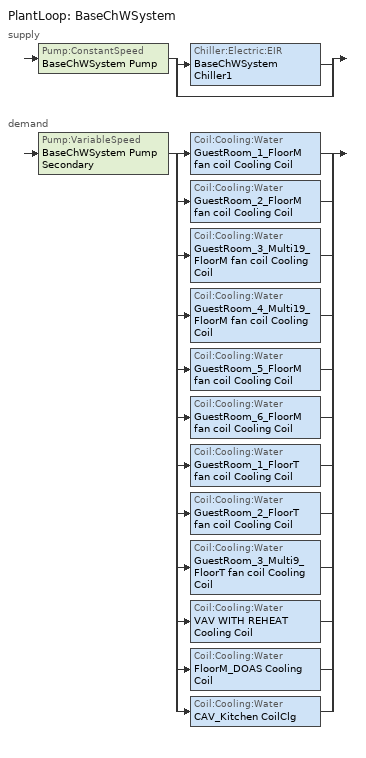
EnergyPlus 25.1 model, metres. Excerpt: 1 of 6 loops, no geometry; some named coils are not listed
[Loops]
PlantLoop 'BaseChWSystem'
 supply: Pump:ConstantSpeed 'BaseChWSystem Pump' > split
  | Chiller:Electric:EIR 'BaseChWSystem Chiller1'
  | bypass
 demand: Pump:VariableSpeed 'BaseChWSystem Pump Secondary' > split
  | Coil:Cooling:Water 'GuestRoom_1_FloorM fan coil Cooling Coil'
  | Coil:Cooling:Water 'GuestRoom_2_FloorM fan coil Cooling Coil'
  | Coil:Cooling:Water 'GuestRoom_3_Multi19_FloorM fan coil Cooling Coil'
  | Coil:Cooling:Water 'GuestRoom_4_Multi19_FloorM fan coil Cooling Coil'
  | Coil:Cooling:Water 'GuestRoom_5_FloorM fan coil Cooling Coil'
  | Coil:Cooling:Water 'GuestRoom_6_FloorM fan coil Cooling Coil'
  | Coil:Cooling:Water 'GuestRoom_1_FloorT fan coil Cooling Coil'
  | Coil:Cooling:Water 'GuestRoom_2_FloorT fan coil Cooling Coil'
  | Coil:Cooling:Water 'GuestRoom_3_Multi9_FloorT fan coil Cooling Coil'
  | Coil:Cooling:Water 'VAV WITH REHEAT Cooling Coil'
  | Coil:Cooling:Water 'FloorM_DOAS Cooling Coil'
  | Coil:Cooling:Water 'CAV_Kitchen CoilClg'
[Sizing:Plant]
BaseChWSystem: Loop Type=Cooling; Design Loop Exit Temperature {C}=6.66667; Loop Design Temperature Difference {deltaC}=6.66667; Sizing Option=NonCoincident; Zone Timesteps in Averaging Window=1; Coincident Sizing Factor Mode=None
[Pump:VariableSpeed]
BaseChWSystem Pump Secondary: Design Maximum Flow Rate {m3/s}=autosize; Design Pump Head {Pa}=105798; Design Power Consumption {W}=autosize; Motor Efficiency=0.909; Fraction of Motor Inefficiencies to Fluid Stream=0; Coefficient 1 of the Part Load Performance Curve=0; Coefficient 2 of the Part Load Performance Curve=0.0205; Coefficient 3 of the Part Load Performance Curve=0.4101; Coefficient 4 of the Part Load Performance Curve=0.5753; Design Minimum Flow Rate {m3/s}=Autosize; Pump Control Type=Intermittent; Design Shaft Power per Unit Flow Rate per Unit Head {W/((m3/s)-Pa)}=1.3889
[PlantLoop]
BaseChWSystem: Fluid Type=Water; Plant Equipment Operation Scheme=BaseChWSystem Loop Operation Scheme List; Maximum Loop Temperature {C}=13.3333; Minimum Loop Temperature {C}=4.44444; Maximum Loop Flow Rate {m3/s}=AUTOSIZE; Minimum Loop Flow Rate {m3/s}=0; Plant Loop Volume {m3}=AUTOCALCULATE; Load Distribution Scheme=SequentialLoad; Common Pipe Simulation=TwoWayCommonPipe
[PlantEquipmentList]
BaseChWSystem Equipment List 1: BaseChWSystem Chiller1
[PlantEquipmentOperationSchemes]
BaseChWSystem Loop Operation Scheme List: Control Scheme 1=BaseChWSystem Operation Scheme; Control Scheme 1 Schedule=Always On Discrete
[SetpointManager:Scheduled] Control Variable=Temperature; Schedule=BaseCHWSystemTemp
Name | Setpoint Node or NodeList
BaseChWSystem Loop Plant Demand Inlet Setpoint Manager | BaseChWSystem Demand Inlet Node
BaseChWSystem Loop Setpoint Manager | BaseChWSystem Supply Outlet Node
BaseChWSystem Chiller1 Setpoint Manager | BaseChWSystem Supply Equipment Outlet Node 1
[Fan:OnOff] Availability Schedule=HotelLargeResidentialLivingHVACAvail; Fan Total Efficiency=0.59; Pressure Rise {Pa}=434.27; Maximum Flow Rate {m3/s}=autosize; Motor Efficiency=0.9; Motor In Airstream Fraction=1
GuestRoom_1_FloorM fan coil fan Coilfan_Fan; GuestRoom_2_FloorM fan coil fan Coilfan_Fan; GuestRoom_3_Multi19_FloorM fan coil fan Coilfan_Fan; GuestRoom_4_Multi19_FloorM fan coil fan Coilfan_Fan; GuestRoom_5_FloorM fan coil fan Coilfan_Fan; GuestRoom_6_FloorM fan coil fan Coilfan_Fan; GuestRoom_1_FloorT fan coil fan Coilfan_Fan; GuestRoom_2_FloorT fan coil fan Coilfan_Fan; GuestRoom_3_Multi9_FloorT fan coil fan Coilfan_Fan
[Coil:Cooling:Water] Availability Schedule=Always On Discrete; Design Water Flow Rate {m3/s}=Autosize; Design Air Flow Rate {m3/s}=Autosize; Design Inlet Water Temperature {C}=6.66667; Design Inlet Air Temperature {C}=Autosize; Design Outlet Air Temperature {C}=Autosize; Design Inlet Air Humidity Ratio {kgWater/kgDryAir}=Autosize; Design Outlet Air Humidity Ratio {kgWater/kgDryAir}=Autosize; Type of Analysis=SimpleAnalysis; Heat Exchanger Configuration=CrossFlow
GuestRoom_1_FloorM fan coil Cooling Coil; GuestRoom_2_FloorM fan coil Cooling Coil; GuestRoom_3_Multi19_FloorM fan coil Cooling Coil; GuestRoom_4_Multi19_FloorM fan coil Cooling Coil; GuestRoom_5_FloorM fan coil Cooling Coil; GuestRoom_6_FloorM fan coil Cooling Coil; GuestRoom_1_FloorT fan coil Cooling Coil; GuestRoom_2_FloorT fan coil Cooling Coil; GuestRoom_3_Multi9_FloorT fan coil Cooling Coil
[Pump:ConstantSpeed]
BaseChWSystem Pump: Design Flow Rate {m3/s}=AUTOSIZE; Design Pump Head {Pa}=73247.4; Design Power Consumption {W}=AUTOSIZE; Motor Efficiency=0.909; Fraction of Motor Inefficiencies to Fluid Stream=0; Pump Control Type=Intermittent; Design Shaft Power per Unit Flow Rate per Unit Head {W/((m3/s)-Pa)}=1.3889
[Chiller:Electric:EIR]
BaseChWSystem Chiller1: Reference Capacity {W}=autosize; Reference COP {W/W}=2.84; Reference Leaving Chilled Water Temperature {C}=6.67; Reference Entering Condenser Fluid Temperature {C}=35; Reference Chilled Water Flow Rate {m3/s}=AutoSize; Reference Condenser Fluid Flow Rate {m3/s}=AutoSize; Cooling Capacity Function of Temperature Curve=ACM_2025_ChlrAir_Screw_CAPFT; Electric Input to Cooling Output Ratio Function of Temperature Curve=ACM_2025_ChlrAir_Screw_EIRFT; Electric Input to Cooling Output Ratio Function of Part Load Ratio Curve=ACM_2025_ChlrAir_Screw_EIRFPLR; Minimum Part Load Ratio=0.15; Maximum Part Load Ratio=1; Optimum Part Load Ratio=0.8; Minimum Unloading Ratio=0.15; Condenser Type=AirCooled; Leaving Chilled Water Lower Temperature Limit {C}=5; Chiller Flow Mode=LeavingSetpointModulated; Design Heat Recovery Water Flow Rate {m3/s}=0
[PlantEquipmentOperation:CoolingLoad]
BaseChWSystem Operation Scheme: Load Range 1 Lower Limit {W}=0; Load Range 1 Upper Limit {W}=100000000000000; Range 1 Equipment List=BaseChWSystem Equipment List 1
[Schedule:Day:Hourly]
BaseCHWSystemTempDaily: 6.7, 6.7, 6.7, 6.7, 6.7, 6.7, 6.7, 6.7, 6.7, 6.7, 6.7, 6.7, 6.7, 6.7, 6.7, 6.7, 6.7, 6.7, 6.7, 6.7, 6.7, 6.7, 6.7, 6.7
HotelLargeResidentialLivingHVACAvailWD; HotelLargeResidentialLivingHVACAvailSat; HotelLargeResidentialLivingHVACAvailSun: 1, 1, 1, 1, 1, 1, 1, 1, 1, 1, 1, 1, 1, 1, 1, 1, 1, 1, 1, 1, 1, 1, 1, 1
[Schedule:Week:Daily]
BaseCHWSystemTempWk: BaseCHWSystemTempDaily, BaseCHWSystemTempDaily, BaseCHWSystemTempDaily, BaseCHWSystemTempDaily, BaseCHWSystemTempDaily, BaseCHWSystemTempDaily, BaseCHWSystemTempDaily, BaseCHWSystemTempDaily, BaseCHWSystemTempDaily, BaseCHWSystemTempDaily, BaseCHWSystemTempDaily, BaseCHWSystemTempDaily
HotelLargeResidentialLivingHVACAvailWk: HotelLargeResidentialLivingHVACAvailSun, HotelLargeResidentialLivingHVACAvailWD, HotelLargeResidentialLivingHVACAvailWD, HotelLargeResidentialLivingHVACAvailWD, HotelLargeResidentialLivingHVACAvailWD, HotelLargeResidentialLivingHVACAvailWD, HotelLargeResidentialLivingHVACAvailSat, HotelLargeResidentialLivingHVACAvailSun, HotelLargeResidentialLivingHVACAvailWD, HotelLargeResidentialLivingHVACAvailWD, HotelLargeResidentialLivingHVACAvailSun, HotelLargeResidentialLivingHVACAvailSun
[Schedule:Year]
BaseCHWSystemTemp: BaseCHWSystemTempWk, 1, 1, 12, 31
HotelLargeResidentialLivingHVACAvail: HotelLargeResidentialLivingHVACAvailWk, 1, 1, 12, 31
[Schedule:Constant]
Always On Discrete: Hourly Value=1
[Curve:Quadratic]
ACM_2025_ChlrAir_Screw_EIRFPLR: Coefficient1 Constant=0.036487; Coefficient2 x=0.734743; Coefficient3 x**2=0.219947; Minimum Value of x=0.1; Maximum Value of x=100; Minimum Curve Output=0.04
[Curve:Biquadratic] Minimum Value of x=4.44; Maximum Value of x=12.22; Minimum Value of y=23.89; Maximum Value of y=46.11
Name | Coefficient1 Constant | Coefficient2 x | Coefficient3 x**2 | Coefficient4 y | Coefficient5 y**2 | Coefficient6 x*y | Minimum Curve Output | Maximum Curve Output
ACM_2025_ChlrAir_Screw_CAPFT | 0.985959 | 0.049487 | -.000298 | -.003737 | -.000045 | -.000502 | 0.83 | 1.28
ACM_2025_ChlrAir_Screw_EIRFT | 0.570624 | 0.011954 | -.000522 | -.000032 | 0.000421 | -.000606 | 0.7 | 1.38
